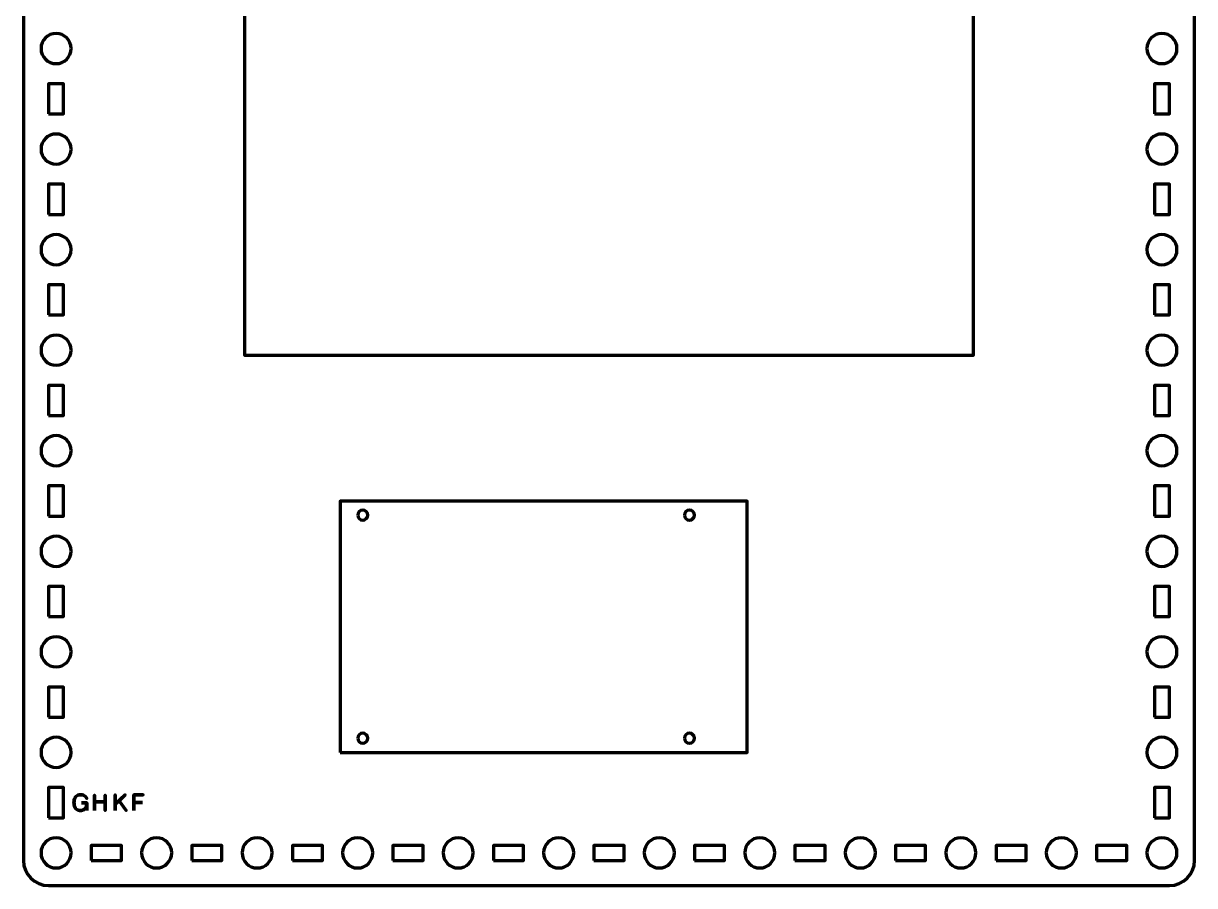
# Model space of a CAD drawing. Header units: centimetres. Extents: x -70 to 70, y -17 to 17.
# Drawn here: x -26.15 to -2.85, y -16.98 to 0.17 of the extents above; entities that cross this region are included whole.
import ezdxf

# ---------------------------------------------------------------- set-up
doc = ezdxf.new("R2010")
doc.units = ezdxf.units.CM
doc.header["$MEASUREMENT"] = 0
doc.layers.add('Layer 1', color=7, linetype='Continuous')

msp = doc.modelspace()

# ---------------------------------------------------------------- linework, layer by layer
at = {"layer": 'Layer 1', "lineweight": 70}
for points, knots in [([(-26.14997, -16.48316), (-26.14997, -16.48316), (-26.14997, 13.8167), (-26.14997, 13.8167), (-26.14997, 13.8167), (-26.14997, 14.09384), (-25.92687, 14.3168), (-25.64987, 14.3168), (-25.64987, 14.3168), (-25.64987, 14.3168), (-3.34992, 14.3168), (-3.34992, 14.3168), (-3.34992, 14.3168), (-3.07295, 14.3168), (-2.84996, 14.09384), (-2.84996, 13.8167), (-2.84996, 13.8167), (-2.84996, 13.8167), (-2.84996, -16.48316), (-2.84996, -16.48316), (-2.84996, -16.48316), (-2.84996, -16.76016), (-3.07295, -16.98326), (-3.34992, -16.98326), (-3.34992, -16.98326), (-3.34992, -16.98326), (-25.64987, -16.98326), (-25.64987, -16.98326), (-25.64987, -16.98326), (-25.92687, -16.98326), (-26.14997, -16.76016), (-26.14997, -16.48316)], [0, 0, 0, 0, 0.125, 0.125, 0.125, 0.125, 0.25, 0.25, 0.25, 0.25, 0.375, 0.375, 0.375, 0.375, 0.5, 0.5, 0.5, 0.5, 0.625, 0.625, 0.625, 0.625, 0.75, 0.75, 0.75, 0.75, 0.875, 0.875, 0.875, 0.875, 1, 1, 1, 1]), ([(-25.49994, -0.03325), (-25.33417, -0.03325), (-25.19994, -0.16748), (-25.19994, -0.33324), (-25.19994, -0.33324), (-25.19994, -0.49891), (-25.33417, -0.63324), (-25.49994, -0.63324), (-25.49994, -0.63324), (-25.6656, -0.63324), (-25.79994, -0.49891), (-25.79994, -0.33324), (-25.79994, -0.33324), (-25.79994, -0.16748), (-25.6656, -0.03325), (-25.49994, -0.03325)], [0, 0, 0, 0, 0.25, 0.25, 0.25, 0.25, 0.5, 0.5, 0.5, 0.5, 0.75, 0.75, 0.75, 0.75, 1, 1, 1, 1]), ([(-3.49999, -0.03325), (-3.33422, -0.03325), (-3.19999, -0.16748), (-3.19999, -0.33324), (-3.19999, -0.33324), (-3.19999, -0.49891), (-3.33422, -0.63324), (-3.49999, -0.63324), (-3.49999, -0.63324), (-3.66565, -0.63324), (-3.79999, -0.49891), (-3.79999, -0.33324), (-3.79999, -0.33324), (-3.79999, -0.16748), (-3.66565, -0.03325), (-3.49999, -0.03325)], [0, 0, 0, 0, 0.25, 0.25, 0.25, 0.25, 0.5, 0.5, 0.5, 0.5, 0.75, 0.75, 0.75, 0.75, 1, 1, 1, 1]), ([(-25.64987, -1.63316), (-25.64987, -1.63316), (-25.64987, -1.03315), (-25.64987, -1.03315), (-25.64987, -1.03315), (-25.64987, -1.03315), (-25.34987, -1.03315), (-25.34987, -1.03315), (-25.34987, -1.03315), (-25.34987, -1.03315), (-25.34987, -1.63316), (-25.34987, -1.63316), (-25.34987, -1.63316), (-25.34987, -1.63316), (-25.64987, -1.63316), (-25.64987, -1.63316)], [0, 0, 0, 0, 0.25, 0.25, 0.25, 0.25, 0.5, 0.5, 0.5, 0.5, 0.75, 0.75, 0.75, 0.75, 1, 1, 1, 1]), ([(-3.64992, -1.63316), (-3.64992, -1.63316), (-3.64992, -1.03315), (-3.64992, -1.03315), (-3.64992, -1.03315), (-3.64992, -1.03315), (-3.34992, -1.03315), (-3.34992, -1.03315), (-3.34992, -1.03315), (-3.34992, -1.03315), (-3.34992, -1.63316), (-3.34992, -1.63316), (-3.34992, -1.63316), (-3.34992, -1.63316), (-3.64992, -1.63316), (-3.64992, -1.63316)], [0, 0, 0, 0, 0.25, 0.25, 0.25, 0.25, 0.5, 0.5, 0.5, 0.5, 0.75, 0.75, 0.75, 0.75, 1, 1, 1, 1]), ([(-25.49994, -2.03321), (-25.33417, -2.03321), (-25.19994, -2.16754), (-25.19994, -2.33321), (-25.19994, -2.33321), (-25.19994, -2.49884), (-25.33417, -2.63321), (-25.49994, -2.63321), (-25.49994, -2.63321), (-25.6656, -2.63321), (-25.79994, -2.49884), (-25.79994, -2.33321), (-25.79994, -2.33321), (-25.79994, -2.16754), (-25.6656, -2.03321), (-25.49994, -2.03321)], [0, 0, 0, 0, 0.25, 0.25, 0.25, 0.25, 0.5, 0.5, 0.5, 0.5, 0.75, 0.75, 0.75, 0.75, 1, 1, 1, 1]), ([(-3.49999, -2.03321), (-3.33422, -2.03321), (-3.19999, -2.16754), (-3.19999, -2.33321), (-3.19999, -2.33321), (-3.19999, -2.49884), (-3.33422, -2.63321), (-3.49999, -2.63321), (-3.49999, -2.63321), (-3.66565, -2.63321), (-3.79999, -2.49884), (-3.79999, -2.33321), (-3.79999, -2.33321), (-3.79999, -2.16754), (-3.66565, -2.03321), (-3.49999, -2.03321)], [0, 0, 0, 0, 0.25, 0.25, 0.25, 0.25, 0.5, 0.5, 0.5, 0.5, 0.75, 0.75, 0.75, 0.75, 1, 1, 1, 1]), ([(-25.64987, -3.63323), (-25.64987, -3.63323), (-25.64987, -3.03323), (-25.64987, -3.03323), (-25.64987, -3.03323), (-25.64987, -3.03323), (-25.34987, -3.03323), (-25.34987, -3.03323), (-25.34987, -3.03323), (-25.34987, -3.03323), (-25.34987, -3.63323), (-25.34987, -3.63323), (-25.34987, -3.63323), (-25.34987, -3.63323), (-25.64987, -3.63323), (-25.64987, -3.63323)], [0, 0, 0, 0, 0.25, 0.25, 0.25, 0.25, 0.5, 0.5, 0.5, 0.5, 0.75, 0.75, 0.75, 0.75, 1, 1, 1, 1]), ([(-3.64992, -3.63323), (-3.64992, -3.63323), (-3.64992, -3.03323), (-3.64992, -3.03323), (-3.64992, -3.03323), (-3.64992, -3.03323), (-3.34992, -3.03323), (-3.34992, -3.03323), (-3.34992, -3.03323), (-3.34992, -3.03323), (-3.34992, -3.63323), (-3.34992, -3.63323), (-3.34992, -3.63323), (-3.34992, -3.63323), (-3.64992, -3.63323), (-3.64992, -3.63323)], [0, 0, 0, 0, 0.25, 0.25, 0.25, 0.25, 0.5, 0.5, 0.5, 0.5, 0.75, 0.75, 0.75, 0.75, 1, 1, 1, 1]), ([(-25.49994, -4.03314), (-25.33417, -4.03314), (-25.19994, -4.16751), (-25.19994, -4.33314), (-25.19994, -4.33314), (-25.19994, -4.49891), (-25.33417, -4.63314), (-25.49994, -4.63314), (-25.49994, -4.63314), (-25.6656, -4.63314), (-25.79994, -4.49891), (-25.79994, -4.33314), (-25.79994, -4.33314), (-25.79994, -4.16751), (-25.6656, -4.03314), (-25.49994, -4.03314)], [0, 0, 0, 0, 0.25, 0.25, 0.25, 0.25, 0.5, 0.5, 0.5, 0.5, 0.75, 0.75, 0.75, 0.75, 1, 1, 1, 1]), ([(-3.49999, -4.03314), (-3.33422, -4.03314), (-3.19999, -4.16751), (-3.19999, -4.33314), (-3.19999, -4.33314), (-3.19999, -4.49891), (-3.33422, -4.63314), (-3.49999, -4.63314), (-3.49999, -4.63314), (-3.66565, -4.63314), (-3.79999, -4.49891), (-3.79999, -4.33314), (-3.79999, -4.33314), (-3.79999, -4.16751), (-3.66565, -4.03314), (-3.49999, -4.03314)], [0, 0, 0, 0, 0.25, 0.25, 0.25, 0.25, 0.5, 0.5, 0.5, 0.5, 0.75, 0.75, 0.75, 0.75, 1, 1, 1, 1]), ([(-25.64987, -5.6332), (-25.64987, -5.6332), (-25.64987, -5.03319), (-25.64987, -5.03319), (-25.64987, -5.03319), (-25.64987, -5.03319), (-25.34987, -5.03319), (-25.34987, -5.03319), (-25.34987, -5.03319), (-25.34987, -5.03319), (-25.34987, -5.6332), (-25.34987, -5.6332), (-25.34987, -5.6332), (-25.34987, -5.6332), (-25.64987, -5.6332), (-25.64987, -5.6332)], [0, 0, 0, 0, 0.25, 0.25, 0.25, 0.25, 0.5, 0.5, 0.5, 0.5, 0.75, 0.75, 0.75, 0.75, 1, 1, 1, 1]), ([(-3.64992, -5.6332), (-3.64992, -5.6332), (-3.64992, -5.03319), (-3.64992, -5.03319), (-3.64992, -5.03319), (-3.64992, -5.03319), (-3.34992, -5.03319), (-3.34992, -5.03319), (-3.34992, -5.03319), (-3.34992, -5.03319), (-3.34992, -5.6332), (-3.34992, -5.6332), (-3.34992, -5.6332), (-3.34992, -5.6332), (-3.64992, -5.6332), (-3.64992, -5.6332)], [0, 0, 0, 0, 0.25, 0.25, 0.25, 0.25, 0.5, 0.5, 0.5, 0.5, 0.75, 0.75, 0.75, 0.75, 1, 1, 1, 1]), ([(-25.49994, -6.03325), (-25.33417, -6.03325), (-25.19994, -6.16759), (-25.19994, -6.33321), (-25.19994, -6.33321), (-25.19994, -6.49888), (-25.33417, -6.63322), (-25.49994, -6.63322), (-25.49994, -6.63322), (-25.6656, -6.63322), (-25.79994, -6.49888), (-25.79994, -6.33321), (-25.79994, -6.33321), (-25.79994, -6.16759), (-25.6656, -6.03325), (-25.49994, -6.03325)], [0, 0, 0, 0, 0.25, 0.25, 0.25, 0.25, 0.5, 0.5, 0.5, 0.5, 0.75, 0.75, 0.75, 0.75, 1, 1, 1, 1]), ([(-3.49999, -6.03325), (-3.33422, -6.03325), (-3.19999, -6.16759), (-3.19999, -6.33321), (-3.19999, -6.33321), (-3.19999, -6.49888), (-3.33422, -6.63322), (-3.49999, -6.63322), (-3.49999, -6.63322), (-3.66565, -6.63322), (-3.79999, -6.49888), (-3.79999, -6.33321), (-3.79999, -6.33321), (-3.79999, -6.16759), (-3.66565, -6.03325), (-3.49999, -6.03325)], [0, 0, 0, 0, 0.25, 0.25, 0.25, 0.25, 0.5, 0.5, 0.5, 0.5, 0.75, 0.75, 0.75, 0.75, 1, 1, 1, 1]), ([(-25.64987, -7.63327), (-25.64987, -7.63327), (-25.64987, -7.03327), (-25.64987, -7.03327), (-25.64987, -7.03327), (-25.64987, -7.03327), (-25.34987, -7.03327), (-25.34987, -7.03327), (-25.34987, -7.03327), (-25.34987, -7.03327), (-25.34987, -7.63327), (-25.34987, -7.63327), (-25.34987, -7.63327), (-25.34987, -7.63327), (-25.64987, -7.63327), (-25.64987, -7.63327)], [0, 0, 0, 0, 0.25, 0.25, 0.25, 0.25, 0.5, 0.5, 0.5, 0.5, 0.75, 0.75, 0.75, 0.75, 1, 1, 1, 1]), ([(-3.64992, -7.63327), (-3.64992, -7.63327), (-3.64992, -7.03327), (-3.64992, -7.03327), (-3.64992, -7.03327), (-3.64992, -7.03327), (-3.34992, -7.03327), (-3.34992, -7.03327), (-3.34992, -7.03327), (-3.34992, -7.03327), (-3.34992, -7.63327), (-3.34992, -7.63327), (-3.34992, -7.63327), (-3.34992, -7.63327), (-3.64992, -7.63327), (-3.64992, -7.63327)], [0, 0, 0, 0, 0.25, 0.25, 0.25, 0.25, 0.5, 0.5, 0.5, 0.5, 0.75, 0.75, 0.75, 0.75, 1, 1, 1, 1]), ([(-25.49994, -8.03318), (-25.33417, -8.03318), (-25.19994, -8.16755), (-25.19994, -8.33318), (-25.19994, -8.33318), (-25.19994, -8.49895), (-25.33417, -8.63318), (-25.49994, -8.63318), (-25.49994, -8.63318), (-25.6656, -8.63318), (-25.79994, -8.49895), (-25.79994, -8.33318), (-25.79994, -8.33318), (-25.79994, -8.16755), (-25.6656, -8.03318), (-25.49994, -8.03318)], [0, 0, 0, 0, 0.25, 0.25, 0.25, 0.25, 0.5, 0.5, 0.5, 0.5, 0.75, 0.75, 0.75, 0.75, 1, 1, 1, 1]), ([(-3.49999, -8.03318), (-3.33422, -8.03318), (-3.19999, -8.16755), (-3.19999, -8.33318), (-3.19999, -8.33318), (-3.19999, -8.49895), (-3.33422, -8.63318), (-3.49999, -8.63318), (-3.49999, -8.63318), (-3.66565, -8.63318), (-3.79999, -8.49895), (-3.79999, -8.33318), (-3.79999, -8.33318), (-3.79999, -8.16755), (-3.66565, -8.03318), (-3.49999, -8.03318)], [0, 0, 0, 0, 0.25, 0.25, 0.25, 0.25, 0.5, 0.5, 0.5, 0.5, 0.75, 0.75, 0.75, 0.75, 1, 1, 1, 1]), ([(-25.64987, -9.6332), (-25.64987, -9.6332), (-25.64987, -9.0332), (-25.64987, -9.0332), (-25.64987, -9.0332), (-25.64987, -9.0332), (-25.34987, -9.0332), (-25.34987, -9.0332), (-25.34987, -9.0332), (-25.34987, -9.0332), (-25.34987, -9.6332), (-25.34987, -9.6332), (-25.34987, -9.6332), (-25.34987, -9.6332), (-25.64987, -9.6332), (-25.64987, -9.6332)], [0, 0, 0, 0, 0.25, 0.25, 0.25, 0.25, 0.5, 0.5, 0.5, 0.5, 0.75, 0.75, 0.75, 0.75, 1, 1, 1, 1]), ([(-3.64992, -9.6332), (-3.64992, -9.6332), (-3.64992, -9.0332), (-3.64992, -9.0332), (-3.64992, -9.0332), (-3.64992, -9.0332), (-3.34992, -9.0332), (-3.34992, -9.0332), (-3.34992, -9.0332), (-3.34992, -9.0332), (-3.34992, -9.6332), (-3.34992, -9.6332), (-3.34992, -9.6332), (-3.34992, -9.6332), (-3.64992, -9.6332), (-3.64992, -9.6332)], [0, 0, 0, 0, 0.25, 0.25, 0.25, 0.25, 0.5, 0.5, 0.5, 0.5, 0.75, 0.75, 0.75, 0.75, 1, 1, 1, 1]), ([(-25.49994, -10.03325), (-25.33417, -10.03325), (-25.19994, -10.16749), (-25.19994, -10.33326), (-25.19994, -10.33326), (-25.19994, -10.49892), (-25.33417, -10.63326), (-25.49994, -10.63326), (-25.49994, -10.63326), (-25.6656, -10.63326), (-25.79994, -10.49892), (-25.79994, -10.33326), (-25.79994, -10.33326), (-25.79994, -10.16749), (-25.6656, -10.03325), (-25.49994, -10.03325)], [0, 0, 0, 0, 0.25, 0.25, 0.25, 0.25, 0.5, 0.5, 0.5, 0.5, 0.75, 0.75, 0.75, 0.75, 1, 1, 1, 1]), ([(-3.49999, -10.03325), (-3.33422, -10.03325), (-3.19999, -10.16749), (-3.19999, -10.33326), (-3.19999, -10.33326), (-3.19999, -10.49892), (-3.33422, -10.63326), (-3.49999, -10.63326), (-3.49999, -10.63326), (-3.66565, -10.63326), (-3.79999, -10.49892), (-3.79999, -10.33326), (-3.79999, -10.33326), (-3.79999, -10.16749), (-3.66565, -10.03325), (-3.49999, -10.03325)], [0, 0, 0, 0, 0.25, 0.25, 0.25, 0.25, 0.5, 0.5, 0.5, 0.5, 0.75, 0.75, 0.75, 0.75, 1, 1, 1, 1]), ([(-25.64987, -11.63317), (-25.64987, -11.63317), (-25.64987, -11.03317), (-25.64987, -11.03317), (-25.64987, -11.03317), (-25.64987, -11.03317), (-25.34987, -11.03317), (-25.34987, -11.03317), (-25.34987, -11.03317), (-25.34987, -11.03317), (-25.34987, -11.63317), (-25.34987, -11.63317), (-25.34987, -11.63317), (-25.34987, -11.63317), (-25.64987, -11.63317), (-25.64987, -11.63317)], [0, 0, 0, 0, 0.25, 0.25, 0.25, 0.25, 0.5, 0.5, 0.5, 0.5, 0.75, 0.75, 0.75, 0.75, 1, 1, 1, 1]), ([(-3.64992, -11.63317), (-3.64992, -11.63317), (-3.64992, -11.03317), (-3.64992, -11.03317), (-3.64992, -11.03317), (-3.64992, -11.03317), (-3.34992, -11.03317), (-3.34992, -11.03317), (-3.34992, -11.03317), (-3.34992, -11.03317), (-3.34992, -11.63317), (-3.34992, -11.63317), (-3.34992, -11.63317), (-3.34992, -11.63317), (-3.64992, -11.63317), (-3.64992, -11.63317)], [0, 0, 0, 0, 0.25, 0.25, 0.25, 0.25, 0.5, 0.5, 0.5, 0.5, 0.75, 0.75, 0.75, 0.75, 1, 1, 1, 1]), ([(-25.49994, -12.03322), (-25.33417, -12.03322), (-25.19994, -12.16756), (-25.19994, -12.33322), (-25.19994, -12.33322), (-25.19994, -12.49885), (-25.33417, -12.63323), (-25.49994, -12.63323), (-25.49994, -12.63323), (-25.6656, -12.63323), (-25.79994, -12.49885), (-25.79994, -12.33322), (-25.79994, -12.33322), (-25.79994, -12.16756), (-25.6656, -12.03322), (-25.49994, -12.03322)], [0, 0, 0, 0, 0.25, 0.25, 0.25, 0.25, 0.5, 0.5, 0.5, 0.5, 0.75, 0.75, 0.75, 0.75, 1, 1, 1, 1]), ([(-3.49999, -12.03322), (-3.33422, -12.03322), (-3.19999, -12.16756), (-3.19999, -12.33322), (-3.19999, -12.33322), (-3.19999, -12.49885), (-3.33422, -12.63323), (-3.49999, -12.63323), (-3.49999, -12.63323), (-3.66565, -12.63323), (-3.79999, -12.49885), (-3.79999, -12.33322), (-3.79999, -12.33322), (-3.79999, -12.16756), (-3.66565, -12.03322), (-3.49999, -12.03322)], [0, 0, 0, 0, 0.25, 0.25, 0.25, 0.25, 0.5, 0.5, 0.5, 0.5, 0.75, 0.75, 0.75, 0.75, 1, 1, 1, 1]), ([(-25.64987, -13.63325), (-25.64987, -13.63325), (-25.64987, -13.03324), (-25.64987, -13.03324), (-25.64987, -13.03324), (-25.64987, -13.03324), (-25.34987, -13.03324), (-25.34987, -13.03324), (-25.34987, -13.03324), (-25.34987, -13.03324), (-25.34987, -13.63325), (-25.34987, -13.63325), (-25.34987, -13.63325), (-25.34987, -13.63325), (-25.64987, -13.63325), (-25.64987, -13.63325)], [0, 0, 0, 0, 0.25, 0.25, 0.25, 0.25, 0.5, 0.5, 0.5, 0.5, 0.75, 0.75, 0.75, 0.75, 1, 1, 1, 1]), ([(-3.64992, -13.63325), (-3.64992, -13.63325), (-3.64992, -13.03324), (-3.64992, -13.03324), (-3.64992, -13.03324), (-3.64992, -13.03324), (-3.34992, -13.03324), (-3.34992, -13.03324), (-3.34992, -13.03324), (-3.34992, -13.03324), (-3.34992, -13.63325), (-3.34992, -13.63325), (-3.34992, -13.63325), (-3.34992, -13.63325), (-3.64992, -13.63325), (-3.64992, -13.63325)], [0, 0, 0, 0, 0.25, 0.25, 0.25, 0.25, 0.5, 0.5, 0.5, 0.5, 0.75, 0.75, 0.75, 0.75, 1, 1, 1, 1]), ([(-25.49994, -14.03315), (-25.33417, -14.03315), (-25.19994, -14.16753), (-25.19994, -14.33316), (-25.19994, -14.33316), (-25.19994, -14.49893), (-25.33417, -14.63316), (-25.49994, -14.63316), (-25.49994, -14.63316), (-25.6656, -14.63316), (-25.79994, -14.49893), (-25.79994, -14.33316), (-25.79994, -14.33316), (-25.79994, -14.16753), (-25.6656, -14.03315), (-25.49994, -14.03315)], [0, 0, 0, 0, 0.25, 0.25, 0.25, 0.25, 0.5, 0.5, 0.5, 0.5, 0.75, 0.75, 0.75, 0.75, 1, 1, 1, 1]), ([(-3.49999, -14.03315), (-3.33422, -14.03315), (-3.19999, -14.16753), (-3.19999, -14.33316), (-3.19999, -14.33316), (-3.19999, -14.49893), (-3.33422, -14.63316), (-3.49999, -14.63316), (-3.49999, -14.63316), (-3.66565, -14.63316), (-3.79999, -14.49893), (-3.79999, -14.33316), (-3.79999, -14.33316), (-3.79999, -14.16753), (-3.66565, -14.03315), (-3.49999, -14.03315)], [0, 0, 0, 0, 0.25, 0.25, 0.25, 0.25, 0.5, 0.5, 0.5, 0.5, 0.75, 0.75, 0.75, 0.75, 1, 1, 1, 1]), ([(-25.64987, -15.63321), (-25.64987, -15.63321), (-25.64987, -15.03321), (-25.64987, -15.03321), (-25.64987, -15.03321), (-25.64987, -15.03321), (-25.34987, -15.03321), (-25.34987, -15.03321), (-25.34987, -15.03321), (-25.34987, -15.03321), (-25.34987, -15.63321), (-25.34987, -15.63321), (-25.34987, -15.63321), (-25.34987, -15.63321), (-25.64987, -15.63321), (-25.64987, -15.63321)], [0, 0, 0, 0, 0.25, 0.25, 0.25, 0.25, 0.5, 0.5, 0.5, 0.5, 0.75, 0.75, 0.75, 0.75, 1, 1, 1, 1]), ([(-3.64992, -15.63321), (-3.64992, -15.63321), (-3.64992, -15.03321), (-3.64992, -15.03321), (-3.64992, -15.03321), (-3.64992, -15.03321), (-3.34992, -15.03321), (-3.34992, -15.03321), (-3.34992, -15.03321), (-3.34992, -15.03321), (-3.34992, -15.63321), (-3.34992, -15.63321), (-3.34992, -15.63321), (-3.34992, -15.63321), (-3.64992, -15.63321), (-3.64992, -15.63321)], [0, 0, 0, 0, 0.25, 0.25, 0.25, 0.25, 0.5, 0.5, 0.5, 0.5, 0.75, 0.75, 0.75, 0.75, 1, 1, 1, 1]), ([(-25.49994, -16.03323), (-25.33417, -16.03323), (-25.19994, -16.16746), (-25.19994, -16.33323), (-25.19994, -16.33323), (-25.19994, -16.49889), (-25.33417, -16.63323), (-25.49994, -16.63323), (-25.49994, -16.63323), (-25.6656, -16.63323), (-25.79994, -16.49889), (-25.79994, -16.33323), (-25.79994, -16.33323), (-25.79994, -16.16746), (-25.6656, -16.03323), (-25.49994, -16.03323)], [0, 0, 0, 0, 0.25, 0.25, 0.25, 0.25, 0.5, 0.5, 0.5, 0.5, 0.75, 0.75, 0.75, 0.75, 1, 1, 1, 1]), ([(-23.49987, -16.03323), (-23.33424, -16.03323), (-23.19986, -16.16746), (-23.19986, -16.33323), (-23.19986, -16.33323), (-23.19986, -16.49889), (-23.33424, -16.63323), (-23.49987, -16.63323), (-23.49987, -16.63323), (-23.66564, -16.63323), (-23.79987, -16.49889), (-23.79987, -16.33323), (-23.79987, -16.33323), (-23.79987, -16.16746), (-23.66564, -16.03323), (-23.49987, -16.03323)], [0, 0, 0, 0, 0.25, 0.25, 0.25, 0.25, 0.5, 0.5, 0.5, 0.5, 0.75, 0.75, 0.75, 0.75, 1, 1, 1, 1]), ([(-21.49993, -16.03323), (-21.33427, -16.03323), (-21.19993, -16.16746), (-21.19993, -16.33323), (-21.19993, -16.33323), (-21.19993, -16.49889), (-21.33427, -16.63323), (-21.49993, -16.63323), (-21.49993, -16.63323), (-21.66556, -16.63323), (-21.79994, -16.49889), (-21.79994, -16.33323), (-21.79994, -16.33323), (-21.79994, -16.16746), (-21.66556, -16.03323), (-21.49993, -16.03323)], [0, 0, 0, 0, 0.25, 0.25, 0.25, 0.25, 0.5, 0.5, 0.5, 0.5, 0.75, 0.75, 0.75, 0.75, 1, 1, 1, 1]), ([(-19.49997, -16.03323), (-19.3342, -16.03323), (-19.19996, -16.16746), (-19.19996, -16.33323), (-19.19996, -16.33323), (-19.19996, -16.49889), (-19.3342, -16.63323), (-19.49997, -16.63323), (-19.49997, -16.63323), (-19.66563, -16.63323), (-19.79997, -16.49889), (-19.79997, -16.33323), (-19.79997, -16.33323), (-19.79997, -16.16746), (-19.66563, -16.03323), (-19.49997, -16.03323)], [0, 0, 0, 0, 0.25, 0.25, 0.25, 0.25, 0.5, 0.5, 0.5, 0.5, 0.75, 0.75, 0.75, 0.75, 1, 1, 1, 1]), ([(-17.49989, -16.03323), (-17.33426, -16.03323), (-17.19989, -16.16746), (-17.19989, -16.33323), (-17.19989, -16.33323), (-17.19989, -16.49889), (-17.33426, -16.63323), (-17.49989, -16.63323), (-17.49989, -16.63323), (-17.66566, -16.63323), (-17.7999, -16.49889), (-17.7999, -16.33323), (-17.7999, -16.33323), (-17.7999, -16.16746), (-17.66566, -16.03323), (-17.49989, -16.03323)], [0, 0, 0, 0, 0.25, 0.25, 0.25, 0.25, 0.5, 0.5, 0.5, 0.5, 0.75, 0.75, 0.75, 0.75, 1, 1, 1, 1]), ([(-15.49993, -16.03323), (-15.3343, -16.03323), (-15.19996, -16.16746), (-15.19996, -16.33323), (-15.19996, -16.33323), (-15.19996, -16.49889), (-15.3343, -16.63323), (-15.49993, -16.63323), (-15.49993, -16.63323), (-15.66559, -16.63323), (-15.79993, -16.49889), (-15.79993, -16.33323), (-15.79993, -16.33323), (-15.79993, -16.16746), (-15.66559, -16.03323), (-15.49993, -16.03323)], [0, 0, 0, 0, 0.25, 0.25, 0.25, 0.25, 0.5, 0.5, 0.5, 0.5, 0.75, 0.75, 0.75, 0.75, 1, 1, 1, 1]), ([(-13.49985, -16.03323), (-13.33422, -16.03323), (-13.19985, -16.16746), (-13.19985, -16.33323), (-13.19985, -16.33323), (-13.19985, -16.49889), (-13.33422, -16.63323), (-13.49985, -16.63323), (-13.49985, -16.63323), (-13.66562, -16.63323), (-13.79985, -16.49889), (-13.79985, -16.33323), (-13.79985, -16.33323), (-13.79985, -16.16746), (-13.66562, -16.03323), (-13.49985, -16.03323)], [0, 0, 0, 0, 0.25, 0.25, 0.25, 0.25, 0.5, 0.5, 0.5, 0.5, 0.75, 0.75, 0.75, 0.75, 1, 1, 1, 1]), ([(-11.49992, -16.03323), (-11.33425, -16.03323), (-11.19992, -16.16746), (-11.19992, -16.33323), (-11.19992, -16.33323), (-11.19992, -16.49889), (-11.33425, -16.63323), (-11.49992, -16.63323), (-11.49992, -16.63323), (-11.66555, -16.63323), (-11.79992, -16.49889), (-11.79992, -16.33323), (-11.79992, -16.33323), (-11.79992, -16.16746), (-11.66555, -16.03323), (-11.49992, -16.03323)], [0, 0, 0, 0, 0.25, 0.25, 0.25, 0.25, 0.5, 0.5, 0.5, 0.5, 0.75, 0.75, 0.75, 0.75, 1, 1, 1, 1]), ([(-9.49995, -16.03323), (-9.33419, -16.03323), (-9.19996, -16.16746), (-9.19996, -16.33323), (-9.19996, -16.33323), (-9.19996, -16.49889), (-9.33419, -16.63323), (-9.49995, -16.63323), (-9.49995, -16.63323), (-9.66562, -16.63323), (-9.79995, -16.49889), (-9.79995, -16.33323), (-9.79995, -16.33323), (-9.79995, -16.16746), (-9.66562, -16.03323), (-9.49995, -16.03323)], [0, 0, 0, 0, 0.25, 0.25, 0.25, 0.25, 0.5, 0.5, 0.5, 0.5, 0.75, 0.75, 0.75, 0.75, 1, 1, 1, 1]), ([(-7.49989, -16.03323), (-7.33426, -16.03323), (-7.19989, -16.16746), (-7.19989, -16.33323), (-7.19989, -16.33323), (-7.19989, -16.49889), (-7.33426, -16.63323), (-7.49989, -16.63323), (-7.49989, -16.63323), (-7.66566, -16.63323), (-7.79989, -16.49889), (-7.79989, -16.33323), (-7.79989, -16.33323), (-7.79989, -16.16746), (-7.66566, -16.03323), (-7.49989, -16.03323)], [0, 0, 0, 0, 0.25, 0.25, 0.25, 0.25, 0.5, 0.5, 0.5, 0.5, 0.75, 0.75, 0.75, 0.75, 1, 1, 1, 1]), ([(-5.49996, -16.03323), (-5.33429, -16.03323), (-5.19995, -16.16746), (-5.19995, -16.33323), (-5.19995, -16.33323), (-5.19995, -16.49889), (-5.33429, -16.63323), (-5.49996, -16.63323), (-5.49996, -16.63323), (-5.66558, -16.63323), (-5.79996, -16.49889), (-5.79996, -16.33323), (-5.79996, -16.33323), (-5.79996, -16.16746), (-5.66558, -16.03323), (-5.49996, -16.03323)], [0, 0, 0, 0, 0.25, 0.25, 0.25, 0.25, 0.5, 0.5, 0.5, 0.5, 0.75, 0.75, 0.75, 0.75, 1, 1, 1, 1]), ([(-3.49999, -16.03323), (-3.33422, -16.03323), (-3.19999, -16.16746), (-3.19999, -16.33323), (-3.19999, -16.33323), (-3.19999, -16.49889), (-3.33422, -16.63323), (-3.49999, -16.63323), (-3.49999, -16.63323), (-3.66565, -16.63323), (-3.79999, -16.49889), (-3.79999, -16.33323), (-3.79999, -16.33323), (-3.79999, -16.16746), (-3.66565, -16.03323), (-3.49999, -16.03323)], [0, 0, 0, 0, 0.25, 0.25, 0.25, 0.25, 0.5, 0.5, 0.5, 0.5, 0.75, 0.75, 0.75, 0.75, 1, 1, 1, 1]), ([(-24.79992, -16.48316), (-24.79992, -16.48316), (-24.79992, -16.18316), (-24.79992, -16.18316), (-24.79992, -16.18316), (-24.79992, -16.18316), (-24.19992, -16.18316), (-24.19992, -16.18316), (-24.19992, -16.18316), (-24.19992, -16.18316), (-24.19992, -16.48316), (-24.19992, -16.48316), (-24.19992, -16.48316), (-24.19992, -16.48316), (-24.79992, -16.48316), (-24.79992, -16.48316)], [0, 0, 0, 0, 0.25, 0.25, 0.25, 0.25, 0.5, 0.5, 0.5, 0.5, 0.75, 0.75, 0.75, 0.75, 1, 1, 1, 1]), ([(-22.79996, -16.48316), (-22.79996, -16.48316), (-22.79996, -16.18316), (-22.79996, -16.18316), (-22.79996, -16.18316), (-22.79996, -16.18316), (-22.19995, -16.18316), (-22.19995, -16.18316), (-22.19995, -16.18316), (-22.19995, -16.18316), (-22.19995, -16.48316), (-22.19995, -16.48316), (-22.19995, -16.48316), (-22.19995, -16.48316), (-22.79996, -16.48316), (-22.79996, -16.48316)], [0, 0, 0, 0, 0.25, 0.25, 0.25, 0.25, 0.5, 0.5, 0.5, 0.5, 0.75, 0.75, 0.75, 0.75, 1, 1, 1, 1]), ([(-20.79988, -16.48316), (-20.79988, -16.48316), (-20.79988, -16.18316), (-20.79988, -16.18316), (-20.79988, -16.18316), (-20.79988, -16.18316), (-20.19988, -16.18316), (-20.19988, -16.18316), (-20.19988, -16.18316), (-20.19988, -16.18316), (-20.19988, -16.48316), (-20.19988, -16.48316), (-20.19988, -16.48316), (-20.19988, -16.48316), (-20.79988, -16.48316), (-20.79988, -16.48316)], [0, 0, 0, 0, 0.25, 0.25, 0.25, 0.25, 0.5, 0.5, 0.5, 0.5, 0.75, 0.75, 0.75, 0.75, 1, 1, 1, 1]), ([(-18.79991, -16.48316), (-18.79991, -16.48316), (-18.79991, -16.18316), (-18.79991, -16.18316), (-18.79991, -16.18316), (-18.79991, -16.18316), (-18.19991, -16.18316), (-18.19991, -16.18316), (-18.19991, -16.18316), (-18.19991, -16.18316), (-18.19991, -16.48316), (-18.19991, -16.48316), (-18.19991, -16.48316), (-18.19991, -16.48316), (-18.79991, -16.48316), (-18.79991, -16.48316)], [0, 0, 0, 0, 0.25, 0.25, 0.25, 0.25, 0.5, 0.5, 0.5, 0.5, 0.75, 0.75, 0.75, 0.75, 1, 1, 1, 1]), ([(-16.79998, -16.48316), (-16.79998, -16.48316), (-16.79998, -16.18316), (-16.79998, -16.18316), (-16.79998, -16.18316), (-16.79998, -16.18316), (-16.19998, -16.18316), (-16.19998, -16.18316), (-16.19998, -16.18316), (-16.19998, -16.18316), (-16.19998, -16.48316), (-16.19998, -16.48316), (-16.19998, -16.48316), (-16.19998, -16.48316), (-16.79998, -16.48316), (-16.79998, -16.48316)], [0, 0, 0, 0, 0.25, 0.25, 0.25, 0.25, 0.5, 0.5, 0.5, 0.5, 0.75, 0.75, 0.75, 0.75, 1, 1, 1, 1]), ([(-14.79991, -16.48316), (-14.79991, -16.48316), (-14.79991, -16.18316), (-14.79991, -16.18316), (-14.79991, -16.18316), (-14.79991, -16.18316), (-14.1999, -16.18316), (-14.1999, -16.18316), (-14.1999, -16.18316), (-14.1999, -16.18316), (-14.1999, -16.48316), (-14.1999, -16.48316), (-14.1999, -16.48316), (-14.1999, -16.48316), (-14.79991, -16.48316), (-14.79991, -16.48316)], [0, 0, 0, 0, 0.25, 0.25, 0.25, 0.25, 0.5, 0.5, 0.5, 0.5, 0.75, 0.75, 0.75, 0.75, 1, 1, 1, 1]), ([(-12.79994, -16.48316), (-12.79994, -16.48316), (-12.79994, -16.18316), (-12.79994, -16.18316), (-12.79994, -16.18316), (-12.79994, -16.18316), (-12.19994, -16.18316), (-12.19994, -16.18316), (-12.19994, -16.18316), (-12.19994, -16.18316), (-12.19994, -16.48316), (-12.19994, -16.48316), (-12.19994, -16.48316), (-12.19994, -16.48316), (-12.79994, -16.48316), (-12.79994, -16.48316)], [0, 0, 0, 0, 0.25, 0.25, 0.25, 0.25, 0.5, 0.5, 0.5, 0.5, 0.75, 0.75, 0.75, 0.75, 1, 1, 1, 1]), ([(-10.79987, -16.48316), (-10.79987, -16.48316), (-10.79987, -16.18316), (-10.79987, -16.18316), (-10.79987, -16.18316), (-10.79987, -16.18316), (-10.19986, -16.18316), (-10.19986, -16.18316), (-10.19986, -16.18316), (-10.19986, -16.18316), (-10.19986, -16.48316), (-10.19986, -16.48316), (-10.19986, -16.48316), (-10.19986, -16.48316), (-10.79987, -16.48316), (-10.79987, -16.48316)], [0, 0, 0, 0, 0.25, 0.25, 0.25, 0.25, 0.5, 0.5, 0.5, 0.5, 0.75, 0.75, 0.75, 0.75, 1, 1, 1, 1]), ([(-8.79994, -16.48316), (-8.79994, -16.48316), (-8.79994, -16.18316), (-8.79994, -16.18316), (-8.79994, -16.18316), (-8.79994, -16.18316), (-8.19994, -16.18316), (-8.19994, -16.18316), (-8.19994, -16.18316), (-8.19994, -16.18316), (-8.19994, -16.48316), (-8.19994, -16.48316), (-8.19994, -16.48316), (-8.19994, -16.48316), (-8.79994, -16.48316), (-8.79994, -16.48316)], [0, 0, 0, 0, 0.25, 0.25, 0.25, 0.25, 0.5, 0.5, 0.5, 0.5, 0.75, 0.75, 0.75, 0.75, 1, 1, 1, 1]), ([(-6.79998, -16.48316), (-6.79998, -16.48316), (-6.79998, -16.18316), (-6.79998, -16.18316), (-6.79998, -16.18316), (-6.79998, -16.18316), (-6.19997, -16.18316), (-6.19997, -16.18316), (-6.19997, -16.18316), (-6.19997, -16.18316), (-6.19997, -16.48316), (-6.19997, -16.48316), (-6.19997, -16.48316), (-6.19997, -16.48316), (-6.79998, -16.48316), (-6.79998, -16.48316)], [0, 0, 0, 0, 0.25, 0.25, 0.25, 0.25, 0.5, 0.5, 0.5, 0.5, 0.75, 0.75, 0.75, 0.75, 1, 1, 1, 1]), ([(-4.7999, -16.48316), (-4.7999, -16.48316), (-4.7999, -16.18316), (-4.7999, -16.18316), (-4.7999, -16.18316), (-4.7999, -16.18316), (-4.1999, -16.18316), (-4.1999, -16.18316), (-4.1999, -16.18316), (-4.1999, -16.18316), (-4.1999, -16.48316), (-4.1999, -16.48316), (-4.1999, -16.48316), (-4.1999, -16.48316), (-4.7999, -16.48316), (-4.7999, -16.48316)], [0, 0, 0, 0, 0.25, 0.25, 0.25, 0.25, 0.5, 0.5, 0.5, 0.5, 0.75, 0.75, 0.75, 0.75, 1, 1, 1, 1])]:
    msp.add_open_spline(points, degree=3, knots=knots, dxfattribs=at)
at = {"layer": 'Layer 1', "color": 30, "lineweight": 70}
for points, knots in [([(-21.74998, 14.31676), (-21.74998, 14.31676), (-7.24998, 14.31676), (-7.24998, 14.31676), (-7.24998, 14.31676), (-7.24998, 14.31676), (-7.24998, -6.43324), (-7.24998, -6.43324), (-7.24998, -6.43324), (-7.24998, -6.43324), (-21.74998, -6.43324), (-21.74998, -6.43324), (-21.74998, -6.43324), (-21.74998, -6.43324), (-21.74998, 14.31676), (-21.74998, 14.31676)], [0, 0, 0, 0, 0.25, 0.25, 0.25, 0.25, 0.5, 0.5, 0.5, 0.5, 0.75, 0.75, 0.75, 0.75, 1, 1, 1, 1]), ([(-19.84998, -14.33324), (-19.84998, -14.33324), (-19.84998, -9.33324), (-19.84998, -9.33324), (-19.84998, -9.33324), (-19.84998, -9.33324), (-11.74998, -9.33324), (-11.74998, -9.33324), (-11.74998, -9.33324), (-11.74998, -9.33324), (-11.74998, -14.33324), (-11.74998, -14.33324), (-11.74998, -14.33324), (-11.74998, -14.33324), (-19.84998, -14.33324), (-19.84998, -14.33324)], [0, 0, 0, 0, 0.25, 0.25, 0.25, 0.25, 0.5, 0.5, 0.5, 0.5, 0.75, 0.75, 0.75, 0.75, 1, 1, 1, 1]), ([(-24.99697, -15.33853), (-24.99697, -15.33853), (-24.88818, -15.33853), (-24.88818, -15.33853), (-24.88818, -15.33853), (-24.88832, -15.37318), (-24.89326, -15.40161), (-24.90314, -15.42376), (-24.90314, -15.42376), (-24.91301, -15.44599), (-24.92698, -15.46236), (-24.94519, -15.47301), (-24.94519, -15.47301), (-24.96339, -15.4836), (-24.98498, -15.48889), (-25.0101, -15.48882), (-25.0101, -15.48882), (-25.02894, -15.48889), (-25.04643, -15.48628), (-25.06259, -15.48084), (-25.06259, -15.48084), (-25.07875, -15.47548), (-25.09293, -15.46673), (-25.10507, -15.45467), (-25.10507, -15.45467), (-25.1172, -15.4426), (-25.12673, -15.42666), (-25.1335, -15.40683), (-25.1335, -15.40683), (-25.14027, -15.38701), (-25.14373, -15.36266), (-25.14387, -15.33388), (-25.14387, -15.33388), (-25.1438, -15.30495), (-25.14077, -15.28054), (-25.13477, -15.2605), (-25.13477, -15.2605), (-25.1287, -15.24053), (-25.11995, -15.22445), (-25.10838, -15.21224), (-25.10838, -15.21224), (-25.09688, -15.20011), (-25.08284, -15.19129), (-25.06633, -15.18578), (-25.06633, -15.18578), (-25.04982, -15.18028), (-25.03112, -15.1776), (-25.0101, -15.17767), (-25.0101, -15.17767), (-24.99013, -15.1776), (-24.97221, -15.18007), (-24.95626, -15.18508), (-24.95626, -15.18508), (-24.94032, -15.19009), (-24.92663, -15.19813), (-24.9152, -15.20921), (-24.9152, -15.20921), (-24.9037, -15.22028), (-24.89474, -15.23489), (-24.88818, -15.25302), (-24.88818, -15.25302), (-24.89474, -15.23489), (-24.9037, -15.22028), (-24.9152, -15.20921), (-24.9152, -15.20921), (-24.92663, -15.19813), (-24.94032, -15.19009), (-24.95626, -15.18508), (-24.95626, -15.18508), (-24.97221, -15.18007), (-24.99013, -15.1776), (-25.0101, -15.17767), (-25.0101, -15.17767), (-25.03112, -15.1776), (-25.04982, -15.18028), (-25.06633, -15.18578), (-25.06633, -15.18578), (-25.08284, -15.19129), (-25.09688, -15.20011), (-25.10838, -15.21224), (-25.10838, -15.21224), (-25.11995, -15.22445), (-25.1287, -15.24053), (-25.13477, -15.2605), (-25.13477, -15.2605), (-25.14077, -15.28054), (-25.1438, -15.30495), (-25.14387, -15.33388), (-25.14387, -15.33388), (-25.14373, -15.36266), (-25.14027, -15.38701), (-25.1335, -15.40683), (-25.1335, -15.40683), (-25.12673, -15.42666), (-25.1172, -15.4426), (-25.10507, -15.45467), (-25.10507, -15.45467), (-25.09293, -15.46673), (-25.07875, -15.47548), (-25.06259, -15.48084), (-25.06259, -15.48084), (-25.04643, -15.48628), (-25.02894, -15.48889), (-25.0101, -15.48882), (-25.0101, -15.48882), (-24.98498, -15.48889), (-24.96339, -15.4836), (-24.94519, -15.47301), (-24.94519, -15.47301), (-24.92698, -15.46236), (-24.91301, -15.44599), (-24.90314, -15.42376), (-24.90314, -15.42376), (-24.89326, -15.40161), (-24.88832, -15.37318), (-24.88818, -15.33853), (-24.88818, -15.33853), (-24.88818, -15.33853), (-24.99697, -15.33853), (-24.99697, -15.33853)], [0, 0, 0, 0, 0.03333333, 0.03333333, 0.03333333, 0.03333333, 0.06666667, 0.06666667, 0.06666667, 0.06666667, 0.1, 0.1, 0.1, 0.1, 0.13333333, 0.13333333, 0.13333333, 0.13333333, 0.16666667, 0.16666667, 0.16666667, 0.16666667, 0.2, 0.2, 0.2, 0.2, 0.23333333, 0.23333333, 0.23333333, 0.23333333, 0.26666667, 0.26666667, 0.26666667, 0.26666667, 0.3, 0.3, 0.3, 0.3, 0.33333333, 0.33333333, 0.33333333, 0.33333333, 0.36666667, 0.36666667, 0.36666667, 0.36666667, 0.4, 0.4, 0.4, 0.4, 0.43333333, 0.43333333, 0.43333333, 0.43333333, 0.46666667, 0.46666667, 0.46666667, 0.46666667, 0.5, 0.5, 0.5, 0.5, 0.53333333, 0.53333333, 0.53333333, 0.53333333, 0.56666667, 0.56666667, 0.56666667, 0.56666667, 0.6, 0.6, 0.6, 0.6, 0.63333333, 0.63333333, 0.63333333, 0.63333333, 0.66666667, 0.66666667, 0.66666667, 0.66666667, 0.7, 0.7, 0.7, 0.7, 0.73333333, 0.73333333, 0.73333333, 0.73333333, 0.76666667, 0.76666667, 0.76666667, 0.76666667, 0.8, 0.8, 0.8, 0.8, 0.83333333, 0.83333333, 0.83333333, 0.83333333, 0.86666667, 0.86666667, 0.86666667, 0.86666667, 0.9, 0.9, 0.9, 0.9, 0.93333333, 0.93333333, 0.93333333, 0.93333333, 0.96666667, 0.96666667, 0.96666667, 0.96666667, 1, 1, 1, 1]), ([(-24.88818, -15.4867), (-24.88818, -15.4867), (-24.88818, -15.33853), (-24.88818, -15.33853), (-24.88818, -15.33853), (-24.88818, -15.33853), (-24.88818, -15.4867), (-24.88818, -15.4867)], [0, 0, 0, 0, 0.5, 0.5, 0.5, 0.5, 1, 1, 1, 1]), ([(-24.73874, -15.4867), (-24.73874, -15.4867), (-24.73874, -15.31779), (-24.73874, -15.31779), (-24.73874, -15.31779), (-24.73874, -15.31779), (-24.52327, -15.31779), (-24.52327, -15.31779), (-24.52327, -15.31779), (-24.52327, -15.31779), (-24.52327, -15.4867), (-24.52327, -15.4867), (-24.52327, -15.4867), (-24.52327, -15.4867), (-24.52327, -15.1819), (-24.52327, -15.1819), (-24.52327, -15.1819), (-24.52327, -15.1819), (-24.52327, -15.31779), (-24.52327, -15.31779), (-24.52327, -15.31779), (-24.52327, -15.31779), (-24.73874, -15.31779), (-24.73874, -15.31779), (-24.73874, -15.31779), (-24.73874, -15.31779), (-24.73874, -15.1819), (-24.73874, -15.1819), (-24.73874, -15.1819), (-24.73874, -15.1819), (-24.73874, -15.4867), (-24.73874, -15.4867)], [0, 0, 0, 0, 0.125, 0.125, 0.125, 0.125, 0.25, 0.25, 0.25, 0.25, 0.375, 0.375, 0.375, 0.375, 0.5, 0.5, 0.5, 0.5, 0.625, 0.625, 0.625, 0.625, 0.75, 0.75, 0.75, 0.75, 0.875, 0.875, 0.875, 0.875, 1, 1, 1, 1]), ([(-24.32557, -15.4867), (-24.32557, -15.4867), (-24.32557, -15.18148), (-24.32557, -15.18148), (-24.32557, -15.18148), (-24.32557, -15.18148), (-24.32557, -15.3669), (-24.32557, -15.3669), (-24.32557, -15.3669), (-24.32557, -15.3669), (-24.12449, -15.18148), (-24.12449, -15.18148), (-24.12449, -15.18148), (-24.12449, -15.18148), (-24.24768, -15.29493), (-24.24768, -15.29493), (-24.24768, -15.29493), (-24.24768, -15.29493), (-24.10417, -15.4867), (-24.10417, -15.4867), (-24.10417, -15.4867), (-24.10417, -15.4867), (-24.24768, -15.29493), (-24.24768, -15.29493), (-24.24768, -15.29493), (-24.24768, -15.29493), (-24.32557, -15.3669), (-24.32557, -15.3669), (-24.32557, -15.3669), (-24.32557, -15.3669), (-24.32557, -15.4867), (-24.32557, -15.4867)], [0, 0, 0, 0, 0.125, 0.125, 0.125, 0.125, 0.25, 0.25, 0.25, 0.25, 0.375, 0.375, 0.375, 0.375, 0.5, 0.5, 0.5, 0.5, 0.625, 0.625, 0.625, 0.625, 0.75, 0.75, 0.75, 0.75, 0.875, 0.875, 0.875, 0.875, 1, 1, 1, 1]), ([(-23.95431, -15.4867), (-23.95431, -15.4867), (-23.95431, -15.18148), (-23.95431, -15.18148), (-23.95431, -15.18148), (-23.95431, -15.18148), (-23.76508, -15.18148), (-23.76508, -15.18148), (-23.76508, -15.18148), (-23.76508, -15.18148), (-23.95431, -15.18148), (-23.95431, -15.18148), (-23.95431, -15.18148), (-23.95431, -15.18148), (-23.95431, -15.4867), (-23.95431, -15.4867)], [0, 0, 0, 0, 0.25, 0.25, 0.25, 0.25, 0.5, 0.5, 0.5, 0.5, 0.75, 0.75, 0.75, 0.75, 1, 1, 1, 1]), ([(-23.78244, -15.32964), (-23.78244, -15.32964), (-23.95431, -15.32964), (-23.95431, -15.32964), (-23.95431, -15.32964), (-23.95431, -15.32964), (-23.78244, -15.32964), (-23.78244, -15.32964)], [0, 0, 0, 0, 0.5, 0.5, 0.5, 0.5, 1, 1, 1, 1])]:
    msp.add_open_spline(points, degree=3, knots=knots, dxfattribs=at)
at = {"layer": 'Layer 1', "color": 250, "lineweight": 70}
for points in [[(-19.49998, -9.61324), (-19.49998, -9.55802), (-19.4552, -9.51324), (-19.39998, -9.51324), (-19.39998, -9.51324), (-19.34476, -9.51324), (-19.29998, -9.55802), (-19.29998, -9.61324), (-19.29998, -9.61324), (-19.29998, -9.66846), (-19.34476, -9.71324), (-19.39998, -9.71324), (-19.39998, -9.71324), (-19.4552, -9.71324), (-19.49998, -9.66846), (-19.49998, -9.61324)], [(-12.99998, -9.61324), (-12.99998, -9.55802), (-12.9552, -9.51324), (-12.89998, -9.51324), (-12.89998, -9.51324), (-12.84476, -9.51324), (-12.79998, -9.55802), (-12.79998, -9.61324), (-12.79998, -9.61324), (-12.79998, -9.66846), (-12.84476, -9.71324), (-12.89998, -9.71324), (-12.89998, -9.71324), (-12.9552, -9.71324), (-12.99998, -9.66846), (-12.99998, -9.61324)], [(-19.49998, -14.05324), (-19.49998, -13.99802), (-19.4552, -13.95324), (-19.39998, -13.95324), (-19.39998, -13.95324), (-19.34476, -13.95324), (-19.29998, -13.99802), (-19.29998, -14.05324), (-19.29998, -14.05324), (-19.29998, -14.10846), (-19.34476, -14.15324), (-19.39998, -14.15324), (-19.39998, -14.15324), (-19.4552, -14.15324), (-19.49998, -14.10846), (-19.49998, -14.05324)], [(-12.99998, -14.05324), (-12.99998, -13.99802), (-12.9552, -13.95324), (-12.89998, -13.95324), (-12.89998, -13.95324), (-12.84476, -13.95324), (-12.79998, -13.99802), (-12.79998, -14.05324), (-12.79998, -14.05324), (-12.79998, -14.10846), (-12.84476, -14.15324), (-12.89998, -14.15324), (-12.89998, -14.15324), (-12.9552, -14.15324), (-12.99998, -14.10846), (-12.99998, -14.05324)]]:
    msp.add_open_spline(points, degree=3, knots=[0, 0, 0, 0, 0.25, 0.25, 0.25, 0.25, 0.5, 0.5, 0.5, 0.5, 0.75, 0.75, 0.75, 0.75, 1, 1, 1, 1], dxfattribs=at)

doc.saveas('drawing.dxf')
